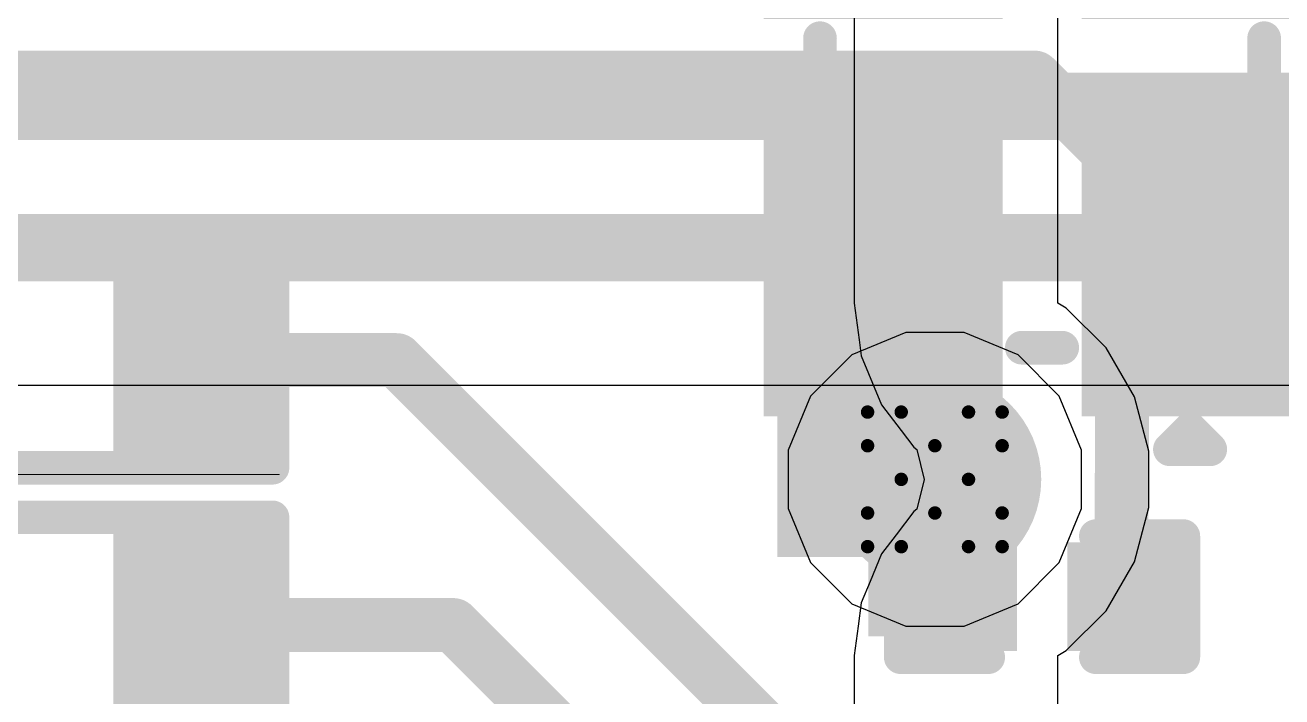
# Model space of a CAD drawing. Header units: inches. Extents: x 0 to 5379, y 0 to 5429.
# Drawn here: x 112.212 to 116.956, y 129.543 to 132.079 of the extents above; entities that cross this region are included whole.
import ezdxf

# ---------------------------------------------------------------- set-up
doc = ezdxf.new("R2010")
doc.units = ezdxf.units.IN
for name, color, linetype in [('Bottom Layer', 5, 'Continuous'), ('Bottom Solder', 6, 'Continuous'), ('Drill Drawing', 1, 'Continuous'), ('GND01', 16, 'Continuous'), ('GND02', 76, 'Continuous'), ('PWR', 156, 'Continuous'), ('SIG 01', 90, 'Continuous'), ('Top Layer', 1, 'Continuous'), ('Top Overlay', 2, 'Continuous'), ('Top Paste', 8, 'Continuous'), ('Top Solder', 216, 'Continuous'), ('Via Holes', 16, 'Continuous')]:
    doc.layers.add(name, color=color, linetype=linetype)

# ---------------------------------------------------------------- blocks, each defined once
blk = doc.blocks.new('SMD2016_4P_131')
at = {"layer": 'Top Layer'}
for points in [[(-1.25, 0.1999), (-1.25, 0.9999), (-0.2501, 0.9999), (-0.2501, 0.1999)], [(0.2501, 0.2), (0.2501, 1), (1.2501, 1), (1.2501, 0.2)], [(-1.2499, -1), (-1.2499, -0.2), (-0.2499, -0.2), (-0.2499, -1)], [(0.2501, -0.9999), (0.2501, -0.1999), (1.2501, -0.1999), (1.2501, -0.9999)]]:
    blk.add_hatch(color=1, dxfattribs=at).paths.add_polyline_path(points)
at = {"layer": 'Top Paste'}
for points in [[(-1.25, 0.1999), (-1.25, 0.9999), (-0.2501, 0.9999), (-0.2501, 0.1999)], [(0.2501, 0.2), (0.2501, 1), (1.2501, 1), (1.2501, 0.2)], [(-1.2499, -1), (-1.2499, -0.2), (-0.2499, -0.2), (-0.2499, -1)], [(0.2501, -0.9999), (0.2501, -0.1999), (1.2501, -0.1999), (1.2501, -0.9999)]]:
    blk.add_hatch(color=8, dxfattribs=at).paths.add_polyline_path(points)
at = {"layer": 'Top Solder'}
for points in [[(-1.3008, 0.1491), (-1.3008, 1.0507), (-0.1993, 1.0507), (-0.1993, 0.1491)], [(0.1993, 0.1492), (0.1993, 1.0508), (1.3009, 1.0508), (1.3009, 0.1492)], [(-1.3007, -1.0508), (-1.3007, -0.1492), (-0.1991, -0.1492), (-0.1991, -1.0508)], [(0.1993, -1.0507), (0.1993, -0.1491), (1.3009, -0.1491), (1.3009, -1.0507)]]:
    blk.add_hatch(color=216, dxfattribs=at).paths.add_polyline_path(points)
at = {"layer": 'Top Overlay'}
for points in [[(-0.127, 0.8382, 0.127, 0.127, 0), (0.127, 0.8382, 0.127, 0.127, 0)], [(-1.0414, 0.0762, 0.127, 0.127, 0), (-1.0414, -0.0762, 0.127, 0.127, 0)], [(1.0414, 0.0764, 0.127, 0.127, 0), (1.0414, -0.076, 0.127, 0.127, 0)], [(-1.4249, -0.4826, 0.127, 0.127, 0), (-1.3487, -0.5588, 0.127, 0.127, 0)], [(-1.4249, -0.4826, 0.127, 0.127, 0), (-1.4249, -0.635, 0.127, 0.127, 0)], [(-1.3487, -0.5588, 0.127, 0.127, 0), (-1.4249, -0.635, 0.127, 0.127, 0)], [(-0.1269, -0.8384, 0.127, 0.127, 0), (0.1271, -0.8384, 0.127, 0.127, 0)]]:
    blk.add_lwpolyline(points, format="xyseb", dxfattribs=at)
for points in [[(-0.1588, 0.8382, 0.0635, 0.0635, 1), (-0.0952, 0.8382, 0.0635, 0.0635, 1)], [(0.0952, 0.8382, 0.0635, 0.0635, 1), (0.1588, 0.8382, 0.0635, 0.0635, 1)], [(-1.0732, 0.0762, 0.0635, 0.0635, 1), (-1.0096, 0.0762, 0.0635, 0.0635, 1)], [(1.0097, 0.0764, 0.0635, 0.0635, 1), (1.0732, 0.0764, 0.0635, 0.0635, 1)], [(-1.0732, -0.0762, 0.0635, 0.0635, 1), (-1.0096, -0.0762, 0.0635, 0.0635, 1)], [(1.0097, -0.076, 0.0635, 0.0635, 1), (1.0732, -0.076, 0.0635, 0.0635, 1)], [(-1.4566, -0.4826, 0.0635, 0.0635, 1), (-1.3931, -0.4826, 0.0635, 0.0635, 1)], [(-1.4566, -0.4826, 0.0635, 0.0635, 1), (-1.3931, -0.4826, 0.0635, 0.0635, 1)], [(-1.3804, -0.5588, 0.0635, 0.0635, 1), (-1.3169, -0.5588, 0.0635, 0.0635, 1)], [(-1.3804, -0.5588, 0.0635, 0.0635, 1), (-1.3169, -0.5588, 0.0635, 0.0635, 1)], [(-1.4566, -0.635, 0.0635, 0.0635, 1), (-1.3931, -0.635, 0.0635, 0.0635, 1)], [(-1.4566, -0.635, 0.0635, 0.0635, 1), (-1.3931, -0.635, 0.0635, 0.0635, 1)], [(-0.1586, -0.8384, 0.0635, 0.0635, 1), (-0.0951, -0.8384, 0.0635, 0.0635, 1)], [(0.0954, -0.8384, 0.0635, 0.0635, 1), (0.1589, -0.8384, 0.0635, 0.0635, 1)]]:
    blk.add_lwpolyline(points, format="xyseb", close=True, dxfattribs=at)
blk = doc.blocks.new('R___0402_290')
at = {"layer": 'Top Layer'}
for points in [[(-0.6985, -0.3175), (-0.6985, 0.3175), (-0.2413, 0.3175), (-0.2413, -0.3175)], [(0.2413, -0.3175), (0.2413, 0.3175), (0.6985, 0.3175), (0.6985, -0.3175)]]:
    blk.add_hatch(color=1, dxfattribs=at).paths.add_polyline_path(points)
at = {"layer": 'Top Paste'}
for points in [[(-0.6985, -0.3175), (-0.6985, 0.3175), (-0.2413, 0.3175), (-0.2413, -0.3175)], [(0.2413, -0.3175), (0.2413, 0.3175), (0.6985, 0.3175), (0.6985, -0.3175)]]:
    blk.add_hatch(color=8, dxfattribs=at).paths.add_polyline_path(points)
at = {"layer": 'Top Solder'}
for points in [[(-0.7535, -0.3725), (-0.7535, 0.3725), (-0.1863, 0.3725), (-0.1863, -0.3725)], [(0.1863, -0.3725), (0.1863, 0.3725), (0.7535, 0.3725), (0.7535, -0.3725)]]:
    blk.add_hatch(color=216, dxfattribs=at).paths.add_polyline_path(points)
at = {"layer": 'Top Overlay'}
for points in [[(-0.7874, 0.4064, 0.127, 0.127, 0), (0.7874, 0.4064, 0.127, 0.127, 0)], [(-0.7874, -0.4064, 0.127, 0.127, 0), (-0.7874, 0.4064, 0.127, 0.127, 0)], [(0.7874, -0.4064, 0.127, 0.127, 0), (0.7874, 0.4064, 0.127, 0.127, 0)], [(-0.7874, -0.4064, 0.127, 0.127, 0), (0.7874, -0.4064, 0.127, 0.127, 0)], [(-0.8128, -0.4318, 0.00323, 0.00323, 0), (0.8128, -0.4318, 0.00323, 0.00323, 0)]]:
    blk.add_lwpolyline(points, format="xyseb", dxfattribs=at)
for points in [[(-0.8191, 0.4064, 0.0635, 0.0635, 1), (-0.7556, 0.4064, 0.0635, 0.0635, 1)], [(-0.8191, 0.4064, 0.0635, 0.0635, 1), (-0.7556, 0.4064, 0.0635, 0.0635, 1)], [(0.7556, 0.4064, 0.0635, 0.0635, 1), (0.8191, 0.4064, 0.0635, 0.0635, 1)], [(0.7556, 0.4064, 0.0635, 0.0635, 1), (0.8191, 0.4064, 0.0635, 0.0635, 1)], [(-0.8191, -0.4064, 0.0635, 0.0635, 1), (-0.7556, -0.4064, 0.0635, 0.0635, 1)], [(-0.8191, -0.4064, 0.0635, 0.0635, 1), (-0.7556, -0.4064, 0.0635, 0.0635, 1)], [(0.7556, -0.4064, 0.0635, 0.0635, 1), (0.8191, -0.4064, 0.0635, 0.0635, 1)], [(0.7556, -0.4064, 0.0635, 0.0635, 1), (0.8191, -0.4064, 0.0635, 0.0635, 1)], [(-0.8136, -0.4318, 0.00161, 0.00161, 1), (-0.812, -0.4318, 0.00161, 0.00161, 1)], [(0.812, -0.4318, 0.00161, 0.00161, 1), (0.8136, -0.4318, 0.00161, 0.00161, 1)]]:
    blk.add_lwpolyline(points, format="xyseb", close=True, dxfattribs=at)
blk = doc.blocks.new('R___0402_291')
at = {"layer": 'Top Layer'}
for points in [[(-0.6985, -0.3175), (-0.6985, 0.3175), (-0.2413, 0.3175), (-0.2413, -0.3175)], [(0.2413, -0.3175), (0.2413, 0.3175), (0.6985, 0.3175), (0.6985, -0.3175)]]:
    blk.add_hatch(color=1, dxfattribs=at).paths.add_polyline_path(points)
at = {"layer": 'Top Paste'}
for points in [[(-0.6985, -0.3175), (-0.6985, 0.3175), (-0.2413, 0.3175), (-0.2413, -0.3175)], [(0.2413, -0.3175), (0.2413, 0.3175), (0.6985, 0.3175), (0.6985, -0.3175)]]:
    blk.add_hatch(color=8, dxfattribs=at).paths.add_polyline_path(points)
at = {"layer": 'Top Solder'}
for points in [[(-0.7535, -0.3725), (-0.7535, 0.3725), (-0.1863, 0.3725), (-0.1863, -0.3725)], [(0.1863, -0.3725), (0.1863, 0.3725), (0.7535, 0.3725), (0.7535, -0.3725)]]:
    blk.add_hatch(color=216, dxfattribs=at).paths.add_polyline_path(points)
at = {"layer": 'Top Overlay'}
for points in [[(-0.7874, 0.4064, 0.127, 0.127, 0), (0.7874, 0.4064, 0.127, 0.127, 0)], [(-0.7874, -0.4064, 0.127, 0.127, 0), (-0.7874, 0.4064, 0.127, 0.127, 0)], [(0.7874, -0.4064, 0.127, 0.127, 0), (0.7874, 0.4064, 0.127, 0.127, 0)], [(-0.7874, -0.4064, 0.127, 0.127, 0), (0.7874, -0.4064, 0.127, 0.127, 0)], [(-0.8128, -0.4318, 0.00323, 0.00323, 0), (0.8128, -0.4318, 0.00323, 0.00323, 0)]]:
    blk.add_lwpolyline(points, format="xyseb", dxfattribs=at)
for points in [[(-0.8191, 0.4064, 0.0635, 0.0635, 1), (-0.7556, 0.4064, 0.0635, 0.0635, 1)], [(-0.8191, 0.4064, 0.0635, 0.0635, 1), (-0.7556, 0.4064, 0.0635, 0.0635, 1)], [(0.7556, 0.4064, 0.0635, 0.0635, 1), (0.8191, 0.4064, 0.0635, 0.0635, 1)], [(0.7556, 0.4064, 0.0635, 0.0635, 1), (0.8191, 0.4064, 0.0635, 0.0635, 1)], [(-0.8191, -0.4064, 0.0635, 0.0635, 1), (-0.7556, -0.4064, 0.0635, 0.0635, 1)], [(-0.8191, -0.4064, 0.0635, 0.0635, 1), (-0.7556, -0.4064, 0.0635, 0.0635, 1)], [(0.7556, -0.4064, 0.0635, 0.0635, 1), (0.8191, -0.4064, 0.0635, 0.0635, 1)], [(0.7556, -0.4064, 0.0635, 0.0635, 1), (0.8191, -0.4064, 0.0635, 0.0635, 1)], [(-0.8136, -0.4318, 0.00161, 0.00161, 1), (-0.812, -0.4318, 0.00161, 0.00161, 1)], [(0.812, -0.4318, 0.00161, 0.00161, 1), (0.8136, -0.4318, 0.00161, 0.00161, 1)]]:
    blk.add_lwpolyline(points, format="xyseb", close=True, dxfattribs=at)
blk = doc.blocks.new('C___0201_958')
at = {"layer": 'Top Layer'}
for points in [[(-0.45, 0.15), (-0.15, 0.15), (-0.15, -0.15), (-0.45, -0.15)], [(0.15, 0.15), (0.45, 0.15), (0.45, -0.15), (0.15, -0.15)]]:
    blk.add_hatch(color=1, dxfattribs=at).paths.add_polyline_path(points)
at = {"layer": 'Top Paste'}
for points in [[(-0.45, 0.15), (-0.15, 0.15), (-0.15, -0.15), (-0.45, -0.15)], [(0.15, 0.15), (0.45, 0.15), (0.45, -0.15), (0.15, -0.15)]]:
    blk.add_hatch(color=8, dxfattribs=at).paths.add_polyline_path(points)
at = {"layer": 'Top Solder'}
for points in [[(-0.505, 0.205), (-0.095, 0.205), (-0.095, -0.205), (-0.505, -0.205)], [(0.095, 0.205), (0.505, 0.205), (0.505, -0.205), (0.095, -0.205)]]:
    blk.add_hatch(color=216, dxfattribs=at).paths.add_polyline_path(points)
at = {"layer": 'Top Overlay'}
for points in [[(-0.5334, 0.2286, 0.127, 0.127, 0), (-0.2032, 0.2286, 0.127, 0.127, 0)], [(-0.5334, -0.2286, 0.127, 0.127, 0), (-0.5334, 0.2286, 0.127, 0.127, 0)], [(0.2032, 0.2286, 0.127, 0.127, 0), (0.5334, 0.2286, 0.127, 0.127, 0)], [(0.5334, -0.2286, 0.127, 0.127, 0), (0.5334, 0.2286, 0.127, 0.127, 0)], [(-0.5334, -0.2286, 0.127, 0.127, 0), (-0.2032, -0.2286, 0.127, 0.127, 0)], [(0.2032, -0.2286, 0.127, 0.127, 0), (0.5334, -0.2286, 0.127, 0.127, 0)]]:
    blk.add_lwpolyline(points, format="xyseb", dxfattribs=at)
for points in [[(-0.5651, 0.2286, 0.0635, 0.0635, 1), (-0.5016, 0.2286, 0.0635, 0.0635, 1)], [(-0.5651, 0.2286, 0.0635, 0.0635, 1), (-0.5016, 0.2286, 0.0635, 0.0635, 1)], [(-0.2349, 0.2286, 0.0635, 0.0635, 1), (-0.1714, 0.2286, 0.0635, 0.0635, 1)], [(0.1714, 0.2286, 0.0635, 0.0635, 1), (0.2349, 0.2286, 0.0635, 0.0635, 1)], [(0.5016, 0.2286, 0.0635, 0.0635, 1), (0.5651, 0.2286, 0.0635, 0.0635, 1)], [(0.5016, 0.2286, 0.0635, 0.0635, 1), (0.5651, 0.2286, 0.0635, 0.0635, 1)], [(-0.5651, -0.2286, 0.0635, 0.0635, 1), (-0.5016, -0.2286, 0.0635, 0.0635, 1)], [(-0.5651, -0.2286, 0.0635, 0.0635, 1), (-0.5016, -0.2286, 0.0635, 0.0635, 1)], [(-0.2349, -0.2286, 0.0635, 0.0635, 1), (-0.1714, -0.2286, 0.0635, 0.0635, 1)], [(0.1714, -0.2286, 0.0635, 0.0635, 1), (0.2349, -0.2286, 0.0635, 0.0635, 1)], [(0.5016, -0.2286, 0.0635, 0.0635, 1), (0.5651, -0.2286, 0.0635, 0.0635, 1)], [(0.5016, -0.2286, 0.0635, 0.0635, 1), (0.5651, -0.2286, 0.0635, 0.0635, 1)]]:
    blk.add_lwpolyline(points, format="xyseb", close=True, dxfattribs=at)

msp = doc.modelspace()

# ---------------------------------------------------------------- hatches: boundary and pattern name
at = {"layer": 'Bottom Layer'}
h = msp.add_hatch(color=5, dxfattribs=at)
edge = h.paths.add_edge_path()
edge.add_arc((115.6457, 130.3639), 0.3, 0, 360)
at = {"layer": 'Bottom Solder'}
h = msp.add_hatch(color=6, dxfattribs=at)
edge = h.paths.add_edge_path()
edge.add_arc((115.6457, 130.3639), 0.4016, 0, 360)
at = {"layer": 'GND01'}
h = msp.add_hatch(color=16, dxfattribs=at)
edge = h.paths.add_edge_path()
edge.add_arc((115.6457, 130.3639), 0.3, 0, 360)
at = {"layer": 'GND02'}
h = msp.add_hatch(color=76, dxfattribs=at)
edge = h.paths.add_edge_path()
edge.add_arc((115.6457, 130.3639), 0.3, 0, 360)
at = {"layer": 'PWR'}
h = msp.add_hatch(color=156, dxfattribs=at)
edge = h.paths.add_edge_path()
edge.add_arc((115.6457, 130.3639), 0.3, 0, 360)
at = {"layer": 'SIG 01'}
h = msp.add_hatch(color=90, dxfattribs=at)
edge = h.paths.add_edge_path()
edge.add_arc((115.6457, 130.3639), 0.3, 0, 360)
at = {"layer": 'Top Layer'}
for points in [[(115.8504, 131.5641), (115.0504, 131.5641), (115.0504, 130.0711), (115.8504, 130.0711)], [(115.3944, 129.7711), (115.9003, 129.7711), (115.9003, 130.8571), (115.3944, 130.8571)]]:
    msp.add_hatch(color=1, dxfattribs=at).paths.add_polyline_path(points)
h = msp.add_hatch(color=1, dxfattribs=at)
edge = h.paths.add_edge_path()
edge.add_arc((115.6457, 130.3639), 0.3, 0, 360)
at = {"layer": 'Top Solder'}
h = msp.add_hatch(color=216, dxfattribs=at)
edge = h.paths.add_edge_path()
edge.add_arc((115.6457, 130.3639), 0.4016, 0, 360)
at = {"layer": 'Via Holes'}
h = msp.add_hatch(color=7, dxfattribs=at)
edge = h.paths.add_edge_path()
edge.add_arc((115.6457, 130.3639), 0.15, 0, 360)

# ---------------------------------------------------------------- linework, layer by layer
at = {"layer": 'Bottom Layer'}
for p, q in [((115.3412, 139.9086), (115.3412, 131.029)), ((116.1098, 131.029), (116.1098, 139.9086)), ((115.3412, 131.029), (115.3412, 131.0289)), ((115.3412, 131.0289), (115.3595, 130.8902)), ((116.1419, 131.0105), (116.1098, 131.029)), ((116.2923, 130.86), (116.1419, 131.0105)), ((115.3595, 130.8902), (115.3674, 130.83)), ((116.3987, 130.6758), (116.2923, 130.86)), ((115.3674, 130.83), (115.3674, 130.83)), ((115.3674, 130.83), (115.3674, 130.83)), ((115.3674, 130.83), (115.4442, 130.6447)), ((116.4537, 130.4703), (116.3987, 130.6758)), ((115.4442, 130.6447), (115.4442, 130.6447)), ((115.4442, 130.6447), (115.5181, 130.5484)), ((115.5181, 130.5484), (115.5663, 130.4855)), ((115.5663, 130.4855), (115.5663, 130.4855)), ((115.5663, 130.4855), (115.5664, 130.4855)), ((115.5664, 130.4855), (115.5782, 130.4764)), ((115.5782, 130.4764), (115.6057, 130.3639)), ((116.4537, 130.2575), (116.4537, 130.4703)), ((115.6057, 130.3639), (115.5782, 130.2514)), ((115.5663, 130.2423), (115.4991, 130.1546)), ((115.5664, 130.2423), (115.5663, 130.2423)), ((115.5663, 130.2423), (115.5663, 130.2423)), ((115.5782, 130.2514), (115.5664, 130.2423)), ((116.3987, 130.052), (116.4537, 130.2575)), ((115.4991, 130.1546), (115.4442, 130.0831)), ((115.4442, 130.0831), (115.401, 129.9789)), ((115.4442, 130.0831), (115.4442, 130.0831)), ((115.4442, 130.0831), (115.4442, 130.0831)), ((116.2923, 129.8678), (116.3987, 130.052)), ((115.401, 129.9789), (115.3674, 129.8978)), ((115.3674, 129.8977), (115.3558, 129.8094)), ((115.3674, 129.8978), (115.3674, 129.8978)), ((115.3674, 129.8978), (115.3674, 129.8977)), ((116.1419, 129.7173), (116.2923, 129.8678)), ((115.3558, 129.8094), (115.3412, 129.6988)), ((116.1098, 129.6988), (116.1419, 129.7173)), ((115.3412, 129.6988), (115.3412, 129.6988)), ((115.3412, 129.6988), (115.3412, 129.6988)), ((115.3412, 129.6988), (115.3412, 121.1494)), ((116.1098, 121.1494), (116.1098, 129.6988))]:
    msp.add_line(p, q, dxfattribs=at)
at = {"layer": 'Drill Drawing'}
for points in [[(115.3917, 130.4909, 0.0508, 0.0508, 0), (115.3917, 130.6179, 0.0508, 0.0508, 0)], [(115.3917, 130.6179, 0.0508, 0.0508, 0), (115.5187, 130.6179, 0.0508, 0.0508, 0)], [(115.5187, 130.6179, 0.0508, 0.0508, 0), (115.6457, 130.4909, 0.0508, 0.0508, 0)], [(115.6457, 130.4909, 0.0508, 0.0508, 0), (115.7727, 130.6179, 0.0508, 0.0508, 0)], [(115.7727, 130.6179, 0.0508, 0.0508, 0), (115.8997, 130.6179, 0.0508, 0.0508, 0)], [(115.8997, 130.4909, 0.0508, 0.0508, 0), (115.8997, 130.6179, 0.0508, 0.0508, 0)], [(115.3917, 130.4909, 0.0508, 0.0508, 0), (115.5187, 130.3639, 0.0508, 0.0508, 0)], [(115.7727, 130.3639, 0.0508, 0.0508, 0), (115.8997, 130.4909, 0.0508, 0.0508, 0)], [(115.3917, 130.2369, 0.0508, 0.0508, 0), (115.5187, 130.3639, 0.0508, 0.0508, 0)], [(115.7727, 130.3639, 0.0508, 0.0508, 0), (115.8997, 130.2369, 0.0508, 0.0508, 0)], [(115.3917, 130.1099, 0.0508, 0.0508, 0), (115.3917, 130.2369, 0.0508, 0.0508, 0)], [(115.5187, 130.1099, 0.0508, 0.0508, 0), (115.6457, 130.2369, 0.0508, 0.0508, 0)], [(115.6457, 130.2369, 0.0508, 0.0508, 0), (115.7727, 130.1099, 0.0508, 0.0508, 0)], [(115.8997, 130.1099, 0.0508, 0.0508, 0), (115.8997, 130.2369, 0.0508, 0.0508, 0)], [(115.3917, 130.1099, 0.0508, 0.0508, 0), (115.5187, 130.1099, 0.0508, 0.0508, 0)], [(115.7727, 130.1099, 0.0508, 0.0508, 0), (115.8997, 130.1099, 0.0508, 0.0508, 0)]]:
    msp.add_lwpolyline(points, format="xyseb", dxfattribs=at)
for points in [[(115.379, 130.6179, 0.0254, 0.0254, 1), (115.4044, 130.6179, 0.0254, 0.0254, 1)], [(115.379, 130.6179, 0.0254, 0.0254, 1), (115.4044, 130.6179, 0.0254, 0.0254, 1)], [(115.506, 130.6179, 0.0254, 0.0254, 1), (115.5314, 130.6179, 0.0254, 0.0254, 1)], [(115.506, 130.6179, 0.0254, 0.0254, 1), (115.5314, 130.6179, 0.0254, 0.0254, 1)], [(115.76, 130.6179, 0.0254, 0.0254, 1), (115.7854, 130.6179, 0.0254, 0.0254, 1)], [(115.76, 130.6179, 0.0254, 0.0254, 1), (115.7854, 130.6179, 0.0254, 0.0254, 1)], [(115.887, 130.6179, 0.0254, 0.0254, 1), (115.9124, 130.6179, 0.0254, 0.0254, 1)], [(115.887, 130.6179, 0.0254, 0.0254, 1), (115.9124, 130.6179, 0.0254, 0.0254, 1)], [(115.379, 130.4909, 0.0254, 0.0254, 1), (115.4044, 130.4909, 0.0254, 0.0254, 1)], [(115.379, 130.4909, 0.0254, 0.0254, 1), (115.4044, 130.4909, 0.0254, 0.0254, 1)], [(115.633, 130.4909, 0.0254, 0.0254, 1), (115.6584, 130.4909, 0.0254, 0.0254, 1)], [(115.633, 130.4909, 0.0254, 0.0254, 1), (115.6584, 130.4909, 0.0254, 0.0254, 1)], [(115.887, 130.4909, 0.0254, 0.0254, 1), (115.9124, 130.4909, 0.0254, 0.0254, 1)], [(115.887, 130.4909, 0.0254, 0.0254, 1), (115.9124, 130.4909, 0.0254, 0.0254, 1)], [(115.506, 130.3639, 0.0254, 0.0254, 1), (115.5314, 130.3639, 0.0254, 0.0254, 1)], [(115.506, 130.3639, 0.0254, 0.0254, 1), (115.5314, 130.3639, 0.0254, 0.0254, 1)], [(115.76, 130.3639, 0.0254, 0.0254, 1), (115.7854, 130.3639, 0.0254, 0.0254, 1)], [(115.76, 130.3639, 0.0254, 0.0254, 1), (115.7854, 130.3639, 0.0254, 0.0254, 1)], [(115.379, 130.2369, 0.0254, 0.0254, 1), (115.4044, 130.2369, 0.0254, 0.0254, 1)], [(115.379, 130.2369, 0.0254, 0.0254, 1), (115.4044, 130.2369, 0.0254, 0.0254, 1)], [(115.633, 130.2369, 0.0254, 0.0254, 1), (115.6584, 130.2369, 0.0254, 0.0254, 1)], [(115.633, 130.2369, 0.0254, 0.0254, 1), (115.6584, 130.2369, 0.0254, 0.0254, 1)], [(115.887, 130.2369, 0.0254, 0.0254, 1), (115.9124, 130.2369, 0.0254, 0.0254, 1)], [(115.887, 130.2369, 0.0254, 0.0254, 1), (115.9124, 130.2369, 0.0254, 0.0254, 1)], [(115.379, 130.1099, 0.0254, 0.0254, 1), (115.4044, 130.1099, 0.0254, 0.0254, 1)], [(115.379, 130.1099, 0.0254, 0.0254, 1), (115.4044, 130.1099, 0.0254, 0.0254, 1)], [(115.506, 130.1099, 0.0254, 0.0254, 1), (115.5314, 130.1099, 0.0254, 0.0254, 1)], [(115.506, 130.1099, 0.0254, 0.0254, 1), (115.5314, 130.1099, 0.0254, 0.0254, 1)], [(115.76, 130.1099, 0.0254, 0.0254, 1), (115.7854, 130.1099, 0.0254, 0.0254, 1)], [(115.76, 130.1099, 0.0254, 0.0254, 1), (115.7854, 130.1099, 0.0254, 0.0254, 1)], [(115.887, 130.1099, 0.0254, 0.0254, 1), (115.9124, 130.1099, 0.0254, 0.0254, 1)], [(115.887, 130.1099, 0.0254, 0.0254, 1), (115.9124, 130.1099, 0.0254, 0.0254, 1)]]:
    msp.add_lwpolyline(points, format="xyseb", close=True, dxfattribs=at)
at = {"layer": 'PWR'}
for p, q in [((115.5355, 130.9179), (115.3319, 130.8336)), ((115.7559, 130.9179), (115.5355, 130.9179)), ((115.9596, 130.8336), (115.7559, 130.9179)), ((115.3319, 130.8336), (115.1761, 130.6777)), ((116.1154, 130.6777), (115.9596, 130.8336)), ((115.1761, 130.6777), (115.0917, 130.4741)), ((116.1997, 130.4741), (116.1154, 130.6777)), ((115.0917, 130.4741), (115.0917, 130.2537)), ((116.1997, 130.2537), (116.1997, 130.4741)), ((115.0917, 130.2537), (115.1761, 130.0501)), ((116.1154, 130.0501), (116.1997, 130.2537)), ((115.1761, 130.0501), (115.3319, 129.8942)), ((115.9596, 129.8942), (116.1154, 130.0501)), ((115.3319, 129.8942), (115.5355, 129.8099)), ((115.7559, 129.8099), (115.9596, 129.8942)), ((115.5355, 129.8099), (115.7559, 129.8099))]:
    msp.add_line(p, q, dxfattribs=at)
at = {"layer": 'SIG 01'}
msp.add_line((105.3393, 130.7201), (118.9471, 130.7201), dxfattribs=at)
for points in [[(104.8289, 131.7716, 0.254, 0.254, 0), (119.5732, 131.7716, 0.254, 0.254, 0)], [(105.1248, 131.238, 0.254, 0.254, 0), (119.1617, 131.238, 0.254, 0.254, 0)]]:
    msp.add_lwpolyline(points, format="xyseb", dxfattribs=at)
at = {"layer": 'Top Layer'}
for points in [[(111.9158, 131.8808, 0.2032, 0.2032, 0), (116.0218, 131.8808, 0.2032, 0.2032, 0)], [(116.0218, 131.8808, 0.2032, 0.2032, 0), (116.6503, 131.2523, 0.2032, 0.2032, 0)], [(116.6503, 131.1523, 0.2032, 0.2032, 0), (116.6503, 131.2523, 0.2032, 0.2032, 0)], [(116.3519, 130.8539, 0.2032, 0.2032, 0), (116.6503, 131.1523, 0.2032, 0.2032, 0)], [(116.3519, 130.3775, 0.2032, 0.2032, 0), (116.3519, 130.8539, 0.2032, 0.2032, 0)], [(112.8278, 130.8142, 0.2032, 0.2032, 0), (113.6139, 130.8142, 0.2032, 0.2032, 0)], [(113.6139, 130.8142, 0.2032, 0.2032, 0), (115.0154, 129.4128, 0.2032, 0.2032, 0)], [(116.3503, 130.3759, 0.2032, 0.2032, 0), (116.3519, 130.3775, 0.2032, 0.2032, 0)], [(116.3503, 129.9211, 0.2032, 0.2032, 0), (116.3503, 130.3759, 0.2032, 0.2032, 0)], [(112.8278, 129.8142, 0.2032, 0.2032, 0), (113.8271, 129.8142, 0.2032, 0.2032, 0)], [(113.8271, 129.8142, 0.2032, 0.2032, 0), (114.7365, 128.9048, 0.2032, 0.2032, 0)]]:
    msp.add_lwpolyline(points, format="xyseb", dxfattribs=at)
for points in [[(115.971, 131.8808, 0.1016, 0.1016, 1), (116.0726, 131.8808, 0.1016, 0.1016, 1)], [(115.971, 131.8808, 0.1016, 0.1016, 1), (116.0726, 131.8808, 0.1016, 0.1016, 1)], [(116.5995, 131.2523, 0.1016, 0.1016, 1), (116.7011, 131.2523, 0.1016, 0.1016, 1)], [(116.5995, 131.2523, 0.1016, 0.1016, 1), (116.7011, 131.2523, 0.1016, 0.1016, 1)], [(116.5995, 131.1523, 0.1016, 0.1016, 1), (116.7011, 131.1523, 0.1016, 0.1016, 1)], [(116.5995, 131.1523, 0.1016, 0.1016, 1), (116.7011, 131.1523, 0.1016, 0.1016, 1)], [(116.3011, 130.8539, 0.1016, 0.1016, 1), (116.4027, 130.8539, 0.1016, 0.1016, 1)], [(116.3011, 130.8539, 0.1016, 0.1016, 1), (116.4027, 130.8539, 0.1016, 0.1016, 1)], [(112.777, 130.8142, 0.1016, 0.1016, 1), (112.8786, 130.8142, 0.1016, 0.1016, 1)], [(113.5631, 130.8142, 0.1016, 0.1016, 1), (113.6647, 130.8142, 0.1016, 0.1016, 1)], [(113.5631, 130.8142, 0.1016, 0.1016, 1), (113.6647, 130.8142, 0.1016, 0.1016, 1)], [(116.2995, 130.3759, 0.1016, 0.1016, 1), (116.4011, 130.3759, 0.1016, 0.1016, 1)], [(116.2995, 130.3759, 0.1016, 0.1016, 1), (116.4011, 130.3759, 0.1016, 0.1016, 1)], [(116.3011, 130.3775, 0.1016, 0.1016, 1), (116.4027, 130.3775, 0.1016, 0.1016, 1)], [(116.3011, 130.3775, 0.1016, 0.1016, 1), (116.4027, 130.3775, 0.1016, 0.1016, 1)], [(116.2995, 129.9211, 0.1016, 0.1016, 1), (116.4011, 129.9211, 0.1016, 0.1016, 1)], [(112.777, 129.8142, 0.1016, 0.1016, 1), (112.8786, 129.8142, 0.1016, 0.1016, 1)], [(113.7763, 129.8142, 0.1016, 0.1016, 1), (113.8779, 129.8142, 0.1016, 0.1016, 1)], [(113.7763, 129.8142, 0.1016, 0.1016, 1), (113.8779, 129.8142, 0.1016, 0.1016, 1)]]:
    msp.add_lwpolyline(points, format="xyseb", close=True, dxfattribs=at)

# ---------------------------------------------------------------- block references
at = {"rotation": 90}
msp.add_blockref('SMD2016_4P_131', (116.0503, 131.9023), dxfattribs=at)
for name, p in [('R___0402_290', (112.3579, 130.8142)), ('R___0402_291', (112.3579, 129.8142)), ('C___0201_958', (116.0503, 129.9211))]:
    msp.add_blockref(name, p)

doc.saveas('drawing.dxf')
